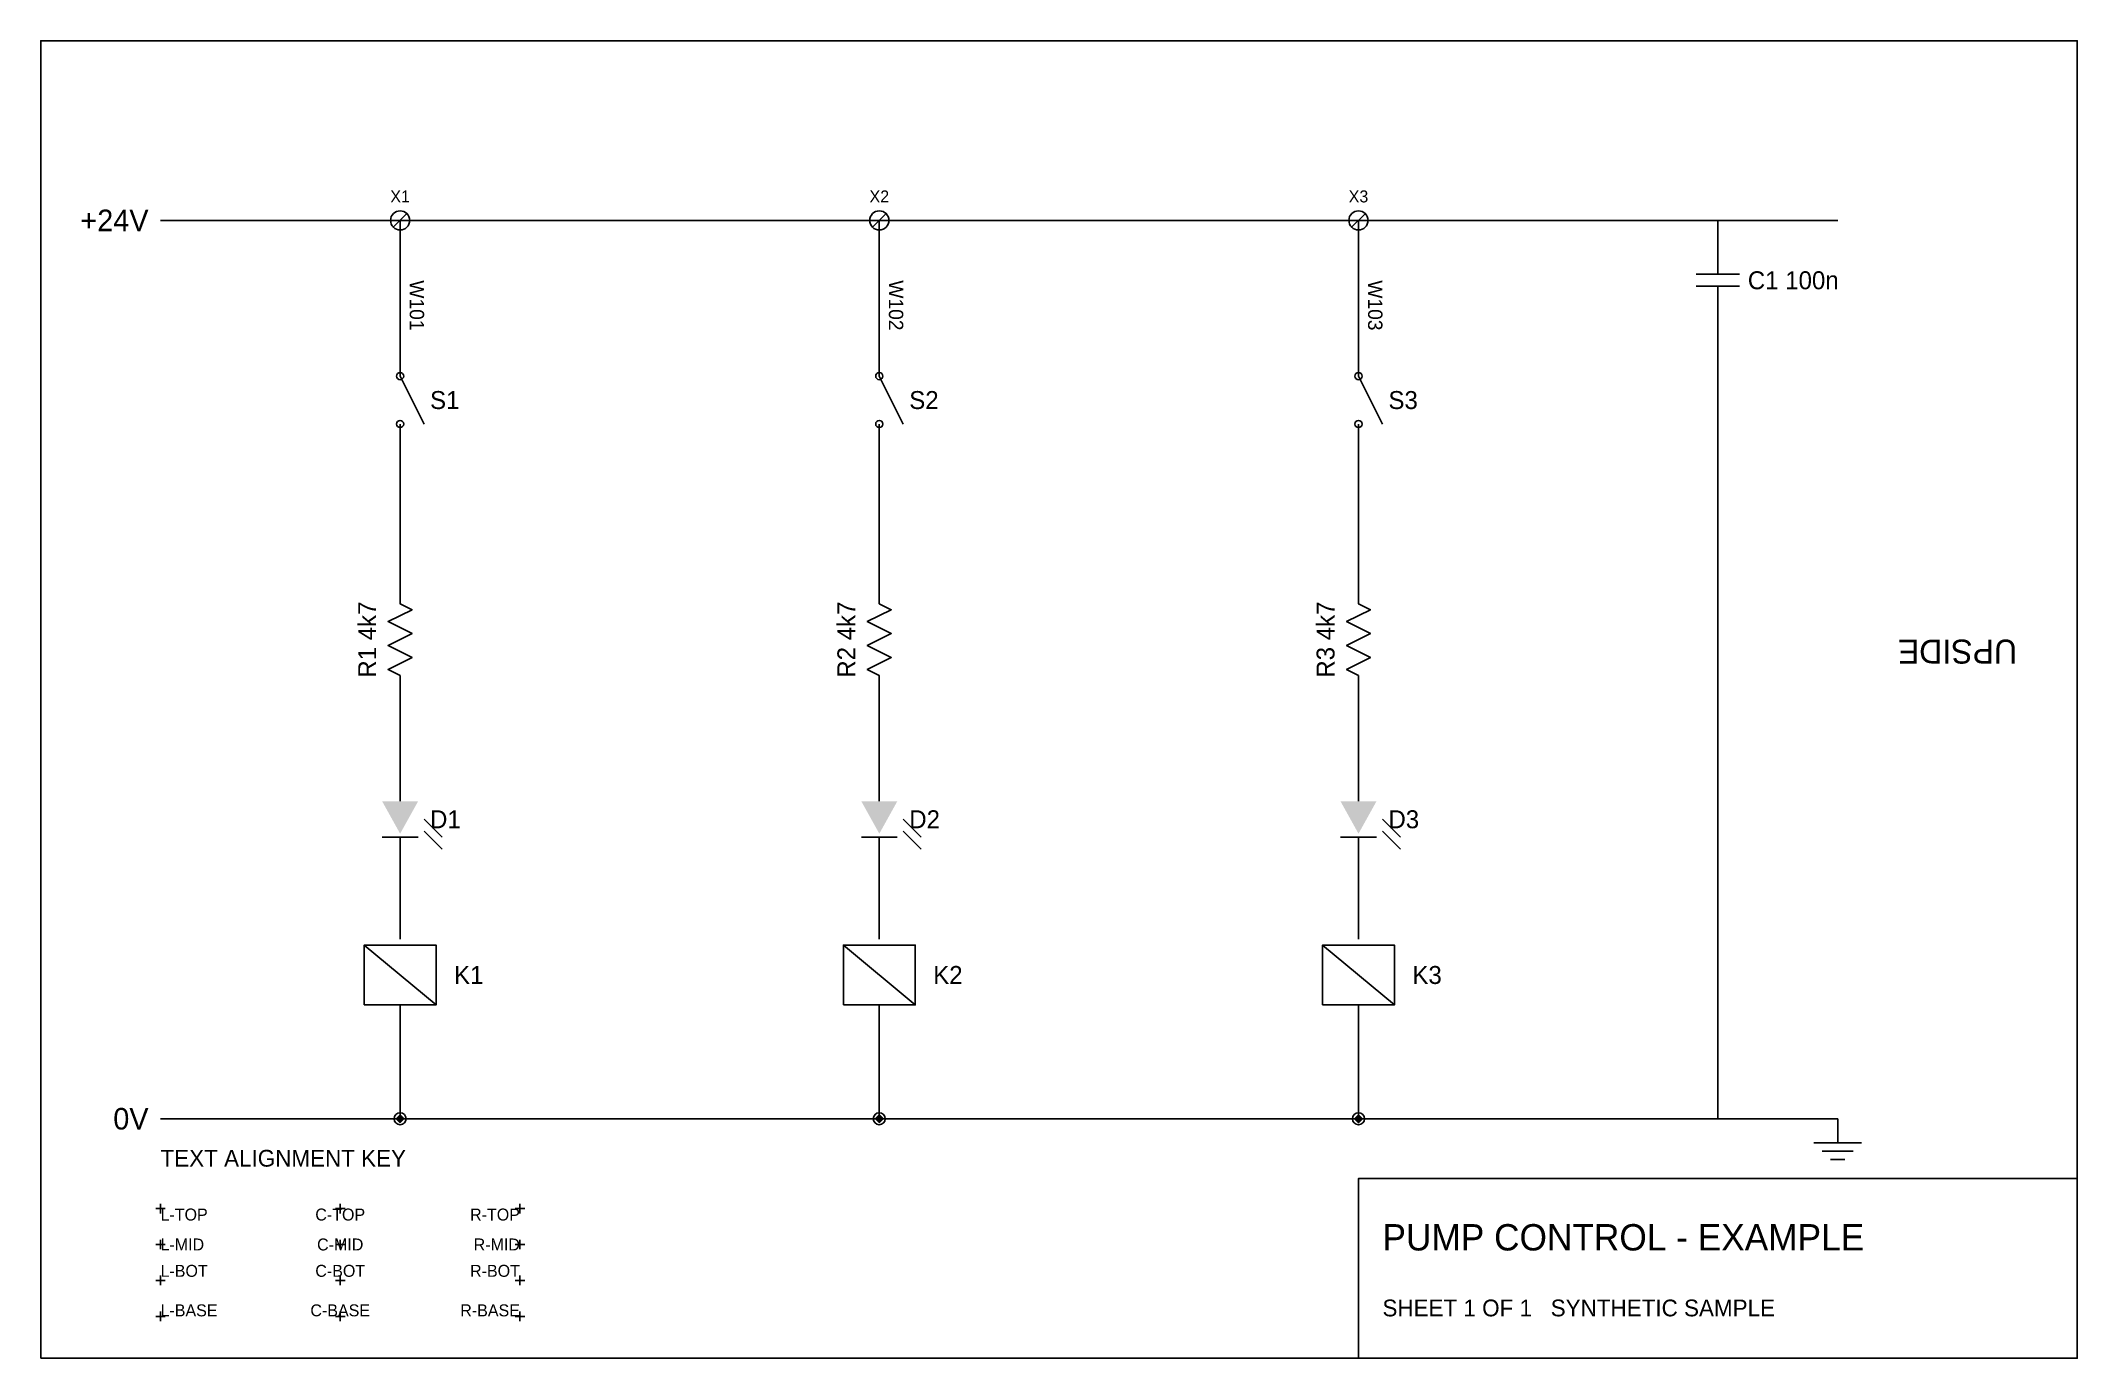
# Model space of a CAD drawing. Extents: x 0 to 17, y 0 to 11.
import ezdxf
from ezdxf.enums import TextEntityAlignment as Align

# ---------------------------------------------------------------- set-up
doc = ezdxf.new("R2010")
doc.units = 0
for name, color, linetype in [('BORDER', 8, 'CONTINUOUS'), ('LABELS', 2, 'CONTINUOUS'), ('NOTES', 4, 'CONTINUOUS'), ('SYMBOLS', 7, 'CONTINUOUS'), ('TERMINALS', 1, 'CONTINUOUS'), ('WIRES', 3, 'CONTINUOUS')]:
    doc.layers.add(name, color=color, linetype=linetype)

# ---------------------------------------------------------------- blocks, each defined once
blk = doc.blocks.new('TERM')
blk.add_line((-0.06, -0.06), (0.06, 0.06))
blk.add_circle((0, 0), 0.08)
blk.add_attdef('TAG', text='', height=0.1).set_placement((0, 0.15), align=Align.CENTER)
blk = doc.blocks.new('SWITCH')
for p, q in [((0.3, 0), (0.7, 0.2)), ((0, 0), (0.3, 0)), ((0.7, 0), (1, 0))]:
    blk.add_line(p, q)
for centre in [(0.3, 0), (0.7, 0)]:
    blk.add_circle(centre, 0.03)
blk = doc.blocks.new('RES')
blk.add_lwpolyline([(0, 0), (0.2, 0), (0.25, 0.1), (0.35, -0.1), (0.45, 0.1), (0.55, -0.1), (0.65, 0.1), (0.75, -0.1), (0.8, 0), (1, 0)])
blk = doc.blocks.new('LED')
for p, q in [((0, 0), (0.35, 0)), ((0.65, -0.15), (0.65, 0.15)), ((0.65, 0), (1, 0))]:
    blk.add_line(p, q)
for points in [[(0.5, 0.2), (0.65, 0.35)], [(0.6, 0.2), (0.75, 0.35)]]:
    blk.add_lwpolyline(points)
blk.add_solid([(0.35, 0.15), (0.35, -0.15), (0.62, 0)])
blk = doc.blocks.new('RELAY')
blk.add_line((0, 0.25), (0.6, -0.25))
blk.add_lwpolyline([(0, -0.25), (0.6, -0.25), (0.6, 0.25), (0, 0.25)], close=True)
blk = doc.blocks.new('CAP')
for p, q in [((0.45, -0.18), (0.45, 0.18)), ((0.55, -0.18), (0.55, 0.18)), ((0, 0), (0.45, 0)), ((0.55, 0), (1, 0))]:
    blk.add_line(p, q)
blk = doc.blocks.new('GND')
for p, q in [((0, 0), (0, -0.2)), ((-0.2, -0.2), (0.2, -0.2)), ((-0.13, -0.27), (0.13, -0.27)), ((-0.06, -0.34), (0.06, -0.34))]:
    blk.add_line(p, q)

msp = doc.modelspace()

# ---------------------------------------------------------------- linework, layer by layer
at = {"layer": 'BORDER'}
for points in [[(0, 0), (17, 0), (17, 11), (0, 11)], [(11, 0), (17, 0), (17, 1.5), (11, 1.5)]]:
    msp.add_lwpolyline(points, close=True, dxfattribs=at)
at = {"layer": 'TERMINALS'}
for p, q in [((0.96, 1.25), (1.04, 1.25)), ((1, 1.21), (1, 1.29)), ((2.46, 1.25), (2.54, 1.25)), ((2.5, 1.21), (2.5, 1.29)), ((3.96, 1.25), (4.04, 1.25)), ((4, 1.21), (4, 1.29)), ((0.96, 0.95), (1.04, 0.95)), ((1, 0.91), (1, 0.99)), ((2.46, 0.95), (2.54, 0.95)), ((2.5, 0.91), (2.5, 0.99)), ((3.96, 0.95), (4.04, 0.95)), ((4, 0.91), (4, 0.99)), ((1, 0.61), (1, 0.69)), ((2.5, 0.61), (2.5, 0.69)), ((4, 0.61), (4, 0.69)), ((0.96, 0.65), (1.04, 0.65)), ((2.46, 0.65), (2.54, 0.65)), ((3.96, 0.65), (4.04, 0.65)), ((0.96, 0.35), (1.04, 0.35)), ((1, 0.31), (1, 0.39)), ((2.46, 0.35), (2.54, 0.35)), ((2.5, 0.31), (2.5, 0.39)), ((3.96, 0.35), (4.04, 0.35)), ((4, 0.31), (4, 0.39))]:
    msp.add_line(p, q, dxfattribs=at)
at = {"layer": 'WIRES'}
for p, q in [((1, 9.5), (15, 9.5)), ((3, 9.5), (3, 8.5)), ((7, 9.5), (7, 8.5)), ((11, 9.5), (11, 8.5)), ((14, 8.5), (14, 2)), ((3, 7.5), (3, 6.5)), ((7, 7.5), (7, 6.5)), ((11, 7.5), (11, 6.5)), ((3, 5.5), (3, 5)), ((7, 5.5), (7, 5)), ((11, 5.5), (11, 5)), ((3, 4), (3, 3.5)), ((7, 4), (7, 3.5)), ((11, 4), (11, 3.5)), ((3, 2.95), (3, 2)), ((7, 2.95), (7, 2)), ((11, 2.95), (11, 2)), ((1, 2), (15, 2))]:
    msp.add_line(p, q, dxfattribs=at)
for centre in [(3, 2), (7, 2), (11, 2)]:
    msp.add_circle(centre, 0.05, dxfattribs=at)
for points in [[(2.96, 2), (3, 2.04), (3, 1.96), (3.04, 2)], [(6.96, 2), (7, 2.04), (7, 1.96), (7.04, 2)], [(10.96, 2), (11, 2.04), (11, 1.96), (11.04, 2)]]:
    msp.add_solid(points, dxfattribs=at)

# ---------------------------------------------------------------- block references
at = {"layer": 'SYMBOLS', "rotation": 270}
for name, p in [('CAP', (14, 9.5)), ('SWITCH', (3, 8.5)), ('SWITCH', (7, 8.5)), ('SWITCH', (11, 8.5)), ('RES', (3, 6.5)), ('RES', (7, 6.5)), ('RES', (11, 6.5)), ('LED', (3, 5)), ('LED', (7, 5)), ('LED', (11, 5))]:
    msp.add_blockref(name, p, dxfattribs=at)
at = {"layer": 'SYMBOLS'}
for name, p in [('RELAY', (2.7, 3.2)), ('RELAY', (6.7, 3.2)), ('RELAY', (10.7, 3.2)), ('GND', (15, 2))]:
    msp.add_blockref(name, p, dxfattribs=at)
at = {"layer": 'TERMINALS'}
ref = msp.add_blockref('TERM', (3, 9.5), dxfattribs=at)
ref.add_attrib('TAG', 'X1', dxfattribs={"height": 0.1}).set_placement((3, 9.65), align=Align.CENTER)
ref = msp.add_blockref('TERM', (7, 9.5), dxfattribs=at)
ref.add_attrib('TAG', 'X2', dxfattribs={"height": 0.1}).set_placement((7, 9.65), align=Align.CENTER)
ref = msp.add_blockref('TERM', (11, 9.5), dxfattribs=at)
ref.add_attrib('TAG', 'X3', dxfattribs={"height": 0.1}).set_placement((11, 9.65), align=Align.CENTER)

# ---------------------------------------------------------------- texts
at = {"layer": 'BORDER'}
for s, height, p in [('PUMP CONTROL - EXAMPLE', 0.22, (11.2, 0.9)), ('SHEET 1 OF 1   SYNTHETIC SAMPLE', 0.14, (11.2, 0.35))]:
    msp.add_text(s, height=height, dxfattribs=at).set_placement(p)
at = {"layer": 'LABELS'}
for s, p in [('+24V', (0.9, 9.5)), ('0V', (0.9, 2))]:
    msp.add_text(s, height=0.18, dxfattribs=at).set_placement(p, align=Align.MIDDLE_RIGHT)
for s, p in [('C1 100n', (14.25, 9)), ('S1', (3.25, 8)), ('S2', (7.25, 8)), ('S3', (11.25, 8)), ('D1', (3.25, 4.5)), ('D2', (7.25, 4.5)), ('D3', (11.25, 4.5)), ('K1', (3.45, 3.2)), ('K2', (7.45, 3.2)), ('K3', (11.45, 3.2))]:
    msp.add_text(s, height=0.15, dxfattribs=at).set_placement(p, align=Align.MIDDLE_LEFT)
for s, p in [('W101', (3.08, 9)), ('W102', (7.08, 9)), ('W103', (11.08, 9))]:
    msp.add_text(s, height=0.12, rotation=270, dxfattribs=at).set_placement(p)
for s, height, rotation, p in [('R1 4k7', 0.15, 90, (2.8, 6)), ('R2 4k7', 0.15, 90, (6.8, 6)), ('R3 4k7', 0.15, 90, (10.8, 6)), ('UPSIDE', 0.2, 180, (16, 6))]:
    msp.add_text(s, height=height, rotation=rotation, dxfattribs=at).set_placement(p, align=Align.CENTER)
at = {"layer": 'NOTES'}
for s, height, p in [('TEXT ALIGNMENT KEY', 0.14, (1, 1.6)), ('L-BASE', 0.1, (1, 0.35))]:
    msp.add_text(s, height=height, dxfattribs=at).set_placement(p)
msp.add_text('L-TOP', height=0.1, dxfattribs=at).set_placement((1, 1.25), align=Align.TOP_LEFT)
msp.add_text('C-TOP', height=0.1, dxfattribs=at).set_placement((2.5, 1.25), align=Align.TOP_CENTER)
msp.add_text('R-TOP', height=0.1, dxfattribs=at).set_placement((4, 1.25), align=Align.TOP_RIGHT)
msp.add_text('L-MID', height=0.1, dxfattribs=at).set_placement((1, 0.95), align=Align.MIDDLE_LEFT)
msp.add_text('C-MID', height=0.1, dxfattribs=at).set_placement((2.5, 0.95), align=Align.MIDDLE_CENTER)
msp.add_text('R-MID', height=0.1, dxfattribs=at).set_placement((4, 0.95), align=Align.MIDDLE_RIGHT)
msp.add_text('L-BOT', height=0.1, dxfattribs=at).set_placement((1, 0.65), align=Align.BOTTOM_LEFT)
msp.add_text('C-BOT', height=0.1, dxfattribs=at).set_placement((2.5, 0.65), align=Align.BOTTOM_CENTER)
msp.add_text('R-BOT', height=0.1, dxfattribs=at).set_placement((4, 0.65), align=Align.BOTTOM_RIGHT)
msp.add_text('C-BASE', height=0.1, dxfattribs=at).set_placement((2.5, 0.35), align=Align.CENTER)
msp.add_text('R-BASE', height=0.1, dxfattribs=at).set_placement((4, 0.35), align=Align.RIGHT)

doc.saveas('drawing.dxf')
